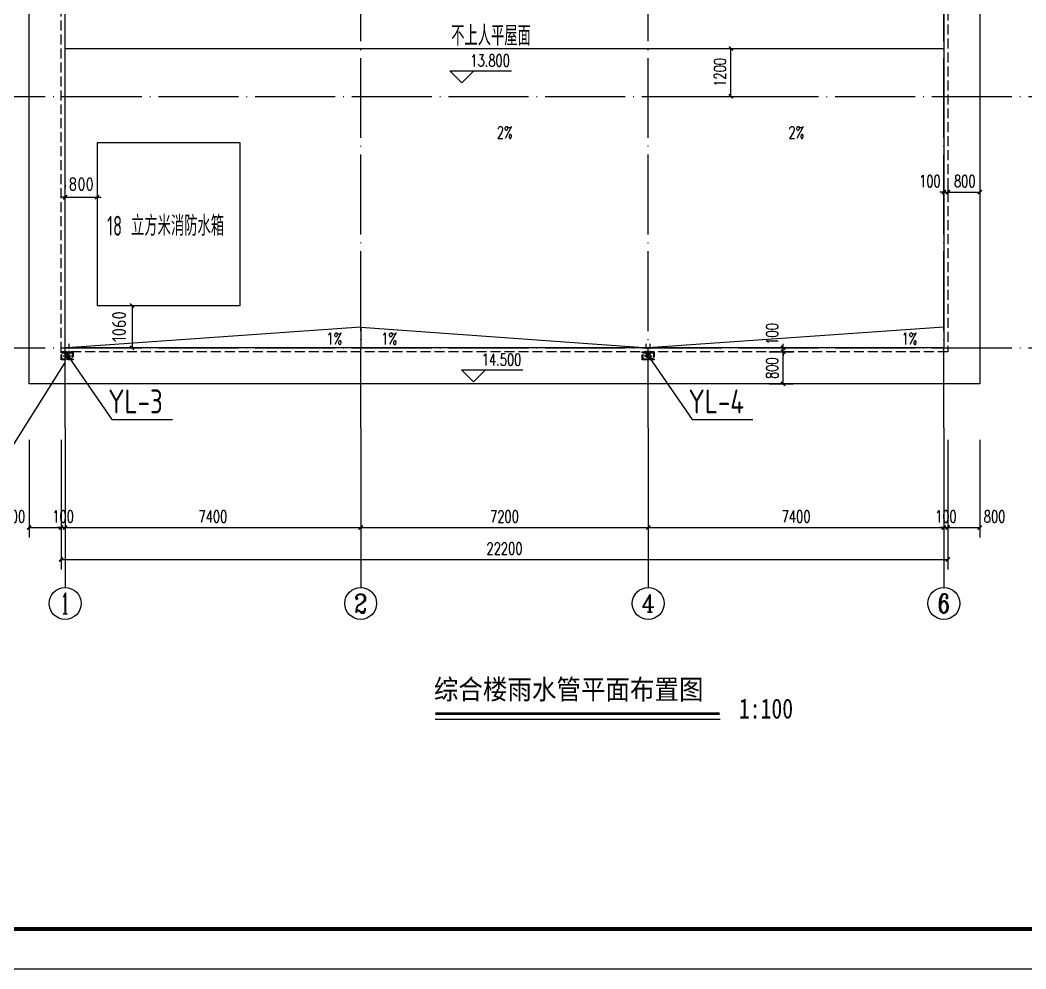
# Model space of a CAD drawing. Extents: x 6128144 to 12201635, y -1670122 to -706096.
# Drawn here: x 6646387 to 6671567, y -753340 to -729575 of the extents above; entities that cross this region are included whole.
import ezdxf
from ezdxf.enums import TextEntityAlignment as Align

# ---------------------------------------------------------------- set-up
doc = ezdxf.new("R2010")
doc.units = 0
doc.header["$LTSCALE"] = 1000
doc.header["$MEASUREMENT"] = 0
for name, pattern in [('CONTINOUS', [0]), ('DASH', [0.35, 0.25, -0.1]), ('DASH_50', [0.175, 0.125, -0.05]), ('DOTE', [2.42, 2, -0.2, 0.02, -0.2])]:
    doc.linetypes.add(name, pattern=pattern)
doc.layers.get('0').update_dxf_attribs({"linetype": 'CONTINUOUS'})
doc.layers.get('Defpoints').update_dxf_attribs({"linetype": 'CONTINUOUS'})
doc.layers.add('_0', color=7, linetype='CONTINUOUS', lineweight=25)
for name, color, linetype in [('AXIS', 3, 'CONTINUOUS'), ('AXIS_TEXT', 7, 'CONTINUOUS'), ('DIM_ELEV', 3, 'CONTINUOUS'), ('DIM_SYMB', 3, 'CONTINUOUS'), ('DOTE', 252, 'CONTINUOUS'), ('LAYER1', 143, 'CONTINUOUS'), ('PUB_DIM', 3, 'CONTINUOUS'), ('PUB_TEXT', 7, 'CONTINUOUS'), ('PUB_TITLE', 4, 'CONTINUOUS'), ('TEXT_给水', 7, 'CONTINUOUS'), ('图名', 15, 'CONTINUOUS')]:
    doc.layers.add(name, color=color, linetype=linetype)
doc.styles.add('_TCH_AXIS', font='COMPLEX', dxfattribs={"bigfont": 'GBCBIG'})
doc.styles.add('_TCH_DIM', font='SIMPLEX', dxfattribs={"bigfont": 'GBCBIG'})
doc.styles.add('_TCH_DIM_T3', font='SIMPLEX', dxfattribs={"width": 0.705882, "bigfont": 'GBCBIG'})
doc.styles.add('COMPLEX', font='COMPLEX')
doc.styles.add('sceie', font='sceie.shx', dxfattribs={"bigfont": 'sceic.shx'})
doc.styles.add('schuco', font='sceie.shx', dxfattribs={"width": 0.7, "bigfont": 'sceic.shx'})
doc.styles.get("Standard").update_dxf_attribs({"font": 'GBENOR', "bigfont": 'GBCBIG'})
doc.styles.add('宋体', font='', dxfattribs={"width": 0.7})
doc.styles.get('宋体').set_extended_font_data('SimSun')
doc.dimstyles.new('_TCH_ARCH&&100', dxfattribs={"dimtxt": 297.5, "dimasz": 100, "dimexe": 250, "dimexo": 300, "dimgap": 126.25, "dimtad": 1, "dimdec": 0, "dimzin": 0, "dimdsep": 46, "dimtxsty": '_TCH_DIM_T3', "dimblk": 'ARCHTICK', "dimcen": 0.09, "dimclrt": 7, "dimazin": 2, "dimtfac": 1, "dimtdec": 0, "dimtix": 1, "dimtmove": 2, "dimatfit": 3, "dimfxl": 0, "dimtolj": 1, "dimtzin": 0, "dimarcsym": 0})
doc.dimstyles.get("Standard").update_dxf_attribs({"dimscale": 100, "dimtxt": 3.5, "dimasz": 1, "dimexe": 2.5, "dimexo": 3, "dimgap": 1.5, "dimtad": 1, "dimdec": 0, "dimzin": 0, "dimdsep": 46, "dimtxsty": 'Standard', "dimblk": 'ARCHTICK', "dimcen": 0.09, "dimadec": 0, "dimazin": 0, "dimtfac": 1, "dimtdec": 0, "dimtix": 1, "dimtmove": 2, "dimatfit": 3, "dimfxl": 0, "dimtolj": 1, "dimtzin": 0, "dimarcsym": 0})

# ---------------------------------------------------------------- blocks, each defined once
blk = doc.blocks.new('A$C05153518')
at = {"layer": 'LAYER1'}
h = blk.add_hatch(color=256, dxfattribs=at)
edge = h.paths.add_edge_path()
edge.add_ellipse((200, 200), major_axis=(77.8, 77.8), ratio=1, start_angle=315, end_angle=405, ccw=False)
edge.add_line((310, 200), (300, 200))
edge.add_ellipse((200, 200), major_axis=(-70.7, 70.7), ratio=1, start_angle=225, end_angle=315)
edge.add_line((200, 300), (200, 310))
edge = h.paths.add_edge_path()
edge.add_line((200, 310), (200, 300))
edge.add_ellipse((200, 200), major_axis=(70.7, 70.7), ratio=1, start_angle=45, end_angle=135)
edge.add_line((100, 200), (90, 200))
edge.add_ellipse((200, 200), major_axis=(-77.8, 77.8), ratio=1, start_angle=-45, end_angle=45, ccw=False)
edge = h.paths.add_edge_path()
edge.add_line((90, 200), (100, 200))
edge.add_ellipse((200, 200), major_axis=(-70.7, 70.7), ratio=1, start_angle=45, end_angle=135)
edge.add_line((200, 100), (200, 90))
edge.add_ellipse((200, 200), major_axis=(77.8, 77.8), ratio=1, start_angle=135, end_angle=225, ccw=False)
edge = h.paths.add_edge_path()
edge.add_line((300, 200), (310, 200))
edge.add_ellipse((200, 200), major_axis=(-77.8, 77.8), ratio=1, start_angle=135, end_angle=225, ccw=False)
edge.add_line((200, 90), (200, 100))
edge.add_ellipse((200, 200), major_axis=(70.7, 70.7), ratio=1, start_angle=225, end_angle=315)
h = blk.add_hatch(color=256, dxfattribs=at)
edge = h.paths.add_edge_path()
edge.add_ellipse((200, 200), major_axis=(77.8, 77.8), ratio=1, start_angle=315, end_angle=405, ccw=False)
edge.add_line((310, 200), (300, 200))
edge.add_ellipse((200, 200), major_axis=(-70.7, 70.7), ratio=1, start_angle=225, end_angle=315)
edge.add_line((200, 300), (200, 310))
edge = h.paths.add_edge_path()
edge.add_line((200, 310), (200, 300))
edge.add_ellipse((200, 200), major_axis=(70.7, 70.7), ratio=1, start_angle=45, end_angle=135)
edge.add_line((100, 200), (90, 200))
edge.add_ellipse((200, 200), major_axis=(-77.8, 77.8), ratio=1, start_angle=-45, end_angle=45, ccw=False)
edge = h.paths.add_edge_path()
edge.add_line((90, 200), (100, 200))
edge.add_ellipse((200, 200), major_axis=(-70.7, 70.7), ratio=1, start_angle=45, end_angle=135)
edge.add_line((200, 100), (200, 90))
edge.add_ellipse((200, 200), major_axis=(77.8, 77.8), ratio=1, start_angle=135, end_angle=225, ccw=False)
edge = h.paths.add_edge_path()
edge.add_line((300, 200), (310, 200))
edge.add_ellipse((200, 200), major_axis=(-77.8, 77.8), ratio=1, start_angle=135, end_angle=225, ccw=False)
edge.add_line((200, 90), (200, 100))
edge.add_ellipse((200, 200), major_axis=(70.7, 70.7), ratio=1, start_angle=225, end_angle=315)
at = {"layer": 'DOTE'}
for p, q in [((400, 200), (0, 200)), ((200, 400), (200, 0)), ((200, 400), (200, 0)), ((200, 400), (200, 0))]:
    blk.add_line(p, q, dxfattribs=at)
at = {"layer": 'LAYER1'}
for radius in [110, 110, 100, 100]:
    blk.add_circle((200, 200), radius, dxfattribs=at)
blk = doc.blocks.new('A$C395401BF')
at = {"layer": 'LAYER1', "xscale": -0.5, "yscale": 0.5, "zscale": 0.5, "rotation": 180}
blk.add_blockref('A$C05153518', (0, 200), dxfattribs=at)
blk = doc.blocks.new('34343434')
at = {"layer": 'DOTE'}
blk.add_line((57410, 27919), (57410, 28119), dxfattribs=at)
at = {"layer": 'LAYER1', "linetype": 'DASH_50'}
for p, q in [((57410, 28069), (57070, 28069)), ((57410, 27969), (57070, 27969)), ((57436, 28062), (57490, 28149))]:
    blk.add_line(p, q, dxfattribs=at)
for points in [[(57310, 27869), (57310, 28169), (57510, 28169), (57510, 27869)], [(57330, 27889), (57330, 28149), (57490, 28149), (57490, 27889)]]:
    blk.add_lwpolyline(points, close=True, dxfattribs=at)
at = {"layer": 'LAYER1', "linetype": 'CONTINOUS'}
blk.add_circle((57410, 28019), 50, dxfattribs=at)
at = {"rotation": 270}
blk.add_blockref('A$C395401BF', (57310, 28119), dxfattribs=at)
blk = doc.blocks.new('_AXISO')
blk.add_circle((0, 0), 0.5)
at = {"layer": 'AXIS_TEXT', "style": 'COMPLEX', "width": 1.041667}
blk.add_attdef('A', text='', height=0.56, dxfattribs=at).set_placement((-0.25, -0.28), (0.25, -0.28), align=Align.FIT)
blk = doc.blocks.new('_ArchTick')
at = {"color": 0, "linetype": 'ByBlock', "const_width": 0.4}
blk.add_lwpolyline([(-0.5, -0.5), (0.5, 0.5)], dxfattribs=at)
blk = doc.blocks.new('*D3064')
at = {"layer": 'Defpoints', "color": 0}
for p in [(6669613, -733337), (6670413, -733337), (6670413, -733884)]:
    blk.add_point(p, dxfattribs=at)
at = {"layer": 'PUB_DIM', "color": 0, "lineweight": -2}
for p, q in [((6669613, -733637), (6669613, -734134)), ((6670413, -733637), (6670413, -734134)), ((6669613, -733884), (6670413, -733884))]:
    blk.add_line(p, q, dxfattribs=at)
at = {"layer": 'PUB_DIM', "color": 0, "lineweight": -2, "xscale": 100, "yscale": 100, "zscale": 100, "rotation": 180}
blk.add_blockref('_ArchTick', (6669613, -733884), dxfattribs=at)
at = {"layer": 'PUB_DIM', "color": 0, "lineweight": -2, "xscale": 100, "yscale": 100, "zscale": 100}
blk.add_blockref('_ArchTick', (6670413, -733884), dxfattribs=at)
at = {"layer": 'PUB_DIM', "color": 7, "insert": (6670036, -733609), "char_height": 297.5, "attachment_point": 5, "style": '_TCH_DIM_T3'}
blk.add_mtext('\\A1;800', dxfattribs=at)
blk = doc.blocks.new('*D3065')
at = {"layer": 'Defpoints', "color": 0}
for p in [(6669513, -733337), (6669613, -733337), (6669613, -733884)]:
    blk.add_point(p, dxfattribs=at)
at = {"layer": 'PUB_DIM', "color": 0, "lineweight": -2}
for p, q in [((6669513, -733637), (6669513, -734134)), ((6669613, -733637), (6669613, -734134)), ((6669513, -733884), (6669413, -733884)), ((6669513, -733884), (6669613, -733884)), ((6669613, -733884), (6669713, -733884))]:
    blk.add_line(p, q, dxfattribs=at)
at = {"layer": 'PUB_DIM', "color": 0, "lineweight": -2, "xscale": 100, "yscale": 100, "zscale": 100}
blk.add_blockref('_ArchTick', (6669513, -733884), dxfattribs=at)
at = {"layer": 'PUB_DIM', "color": 0, "lineweight": -2, "xscale": 100, "yscale": 100, "zscale": 100, "rotation": 180}
blk.add_blockref('_ArchTick', (6669613, -733884), dxfattribs=at)
at = {"layer": 'PUB_DIM', "color": 7, "insert": (6669163, -733609), "char_height": 297.5, "attachment_point": 5, "style": '_TCH_DIM_T3'}
blk.add_mtext('\\A1;100', dxfattribs=at)
blk = doc.blocks.new('*D3066')
at = {"layer": 'Defpoints', "color": 0}
for p in [(6664842, -737885), (6665488, -737885), (6664842, -738685)]:
    blk.add_point(p, dxfattribs=at)
at = {"layer": 'PUB_DIM', "color": 0, "lineweight": -2}
for p, q in [((6665142, -737885), (6665738, -737885)), ((6665488, -738685), (6665488, -737885)), ((6665142, -738685), (6665738, -738685))]:
    blk.add_line(p, q, dxfattribs=at)
at = {"layer": 'PUB_DIM', "color": 0, "lineweight": -2, "xscale": 100, "yscale": 100, "zscale": 100}
for p, rotation in [((6665488, -737885), 90), ((6665488, -738685), 270)]:
    blk.add_blockref('_ArchTick', p, dxfattribs=dict(at, rotation=rotation))
at = {"layer": 'PUB_DIM', "color": 7, "insert": (6665213, -738293), "char_height": 297.5, "attachment_point": 5, "rotation": 90, "style": '_TCH_DIM_T3'}
blk.add_mtext('\\A1;800', dxfattribs=at)
blk = doc.blocks.new('*D3067')
at = {"layer": 'Defpoints', "color": 0}
for p in [(6664842, -737785), (6664842, -737885), (6665488, -737785)]:
    blk.add_point(p, dxfattribs=at)
at = {"layer": 'PUB_DIM', "color": 0, "lineweight": -2}
for p, q in [((6665488, -737785), (6665488, -737685)), ((6665142, -737785), (6665738, -737785)), ((6665142, -737885), (6665738, -737885)), ((6665488, -737885), (6665488, -737785)), ((6665488, -737885), (6665488, -737985))]:
    blk.add_line(p, q, dxfattribs=at)
at = {"layer": 'PUB_DIM', "color": 0, "lineweight": -2, "xscale": 100, "yscale": 100, "zscale": 100}
for p, rotation in [((6665488, -737785), 270), ((6665488, -737885), 90)]:
    blk.add_blockref('_ArchTick', p, dxfattribs=dict(at, rotation=rotation))
at = {"layer": 'PUB_DIM', "color": 7, "insert": (6665213, -737435), "char_height": 297.5, "attachment_point": 5, "rotation": 90, "style": '_TCH_DIM_T3'}
blk.add_mtext('\\A1;100', dxfattribs=at)
blk = doc.blocks.new('*D3068')
at = {"layer": 'Defpoints', "color": 0}
for p in [(6663482, -730285), (6664183, -730285), (6663482, -731485)]:
    blk.add_point(p, dxfattribs=at)
at = {"layer": 'PUB_DIM', "color": 0, "lineweight": -2}
for p, q in [((6663782, -730285), (6664433, -730285)), ((6664183, -731485), (6664183, -730285)), ((6663782, -731485), (6664433, -731485))]:
    blk.add_line(p, q, dxfattribs=at)
at = {"layer": 'PUB_DIM', "color": 0, "lineweight": -2, "xscale": 100, "yscale": 100, "zscale": 100}
for p, rotation in [((6664183, -730285), 90), ((6664183, -731485), 270)]:
    blk.add_blockref('_ArchTick', p, dxfattribs=dict(at, rotation=rotation))
at = {"layer": 'PUB_DIM', "color": 7, "insert": (6663908, -730885), "char_height": 297.5, "attachment_point": 5, "rotation": 90, "style": '_TCH_DIM_T3'}
blk.add_mtext('\\A1;1200', dxfattribs=at)
blk = doc.blocks.new('*D3095')
at = {"layer": 'AXIS', "color": 0, "lineweight": -2}
for p, q in [((6646613, -740085), (6646613, -742535)), ((6647413, -740085), (6647413, -742535)), ((6646613, -742285), (6647413, -742285))]:
    blk.add_line(p, q, dxfattribs=at)
at = {"layer": 'Defpoints', "color": 0}
for p in [(6646613, -739785), (6647413, -739785), (6647413, -742285)]:
    blk.add_point(p, dxfattribs=at)
at = {"layer": 'AXIS', "color": 0, "lineweight": -2, "xscale": 100, "yscale": 100, "zscale": 100, "rotation": 180}
blk.add_blockref('_ArchTick', (6646613, -742285), dxfattribs=at)
at = {"layer": 'AXIS', "color": 0, "lineweight": -2, "xscale": 100, "yscale": 100, "zscale": 100}
blk.add_blockref('_ArchTick', (6647413, -742285), dxfattribs=at)
at = {"layer": 'AXIS', "color": 7, "insert": (6646243, -742010), "char_height": 297.5, "attachment_point": 5, "style": '_TCH_DIM_T3'}
blk.add_mtext('\\A1;800', dxfattribs=at)
blk = doc.blocks.new('*D3096')
at = {"layer": 'AXIS', "color": 0, "lineweight": -2}
for p, q in [((6647413, -740085), (6647413, -742535)), ((6647513, -740085), (6647513, -742535)), ((6647413, -742285), (6647313, -742285)), ((6647413, -742285), (6647513, -742285)), ((6647513, -742285), (6647613, -742285))]:
    blk.add_line(p, q, dxfattribs=at)
at = {"layer": 'Defpoints', "color": 0}
for p in [(6647413, -739785), (6647513, -739785), (6647513, -742285)]:
    blk.add_point(p, dxfattribs=at)
at = {"layer": 'AXIS', "color": 0, "lineweight": -2, "xscale": 100, "yscale": 100, "zscale": 100}
blk.add_blockref('_ArchTick', (6647413, -742285), dxfattribs=at)
at = {"layer": 'AXIS', "color": 0, "lineweight": -2, "xscale": 100, "yscale": 100, "zscale": 100, "rotation": 180}
blk.add_blockref('_ArchTick', (6647513, -742285), dxfattribs=at)
at = {"layer": 'AXIS', "color": 7, "insert": (6647463, -742010), "char_height": 297.5, "attachment_point": 5, "style": '_TCH_DIM_T3'}
blk.add_mtext('\\A1;100', dxfattribs=at)
blk = doc.blocks.new('*D3097')
at = {"layer": 'AXIS', "color": 0, "lineweight": -2}
for p, q in [((6647513, -740085), (6647513, -742535)), ((6654913, -740085), (6654913, -742535)), ((6647513, -742285), (6654913, -742285))]:
    blk.add_line(p, q, dxfattribs=at)
at = {"layer": 'Defpoints', "color": 0}
for p in [(6647513, -739785), (6654913, -739785), (6654913, -742285)]:
    blk.add_point(p, dxfattribs=at)
at = {"layer": 'AXIS', "color": 0, "lineweight": -2, "xscale": 100, "yscale": 100, "zscale": 100, "rotation": 180}
blk.add_blockref('_ArchTick', (6647513, -742285), dxfattribs=at)
at = {"layer": 'AXIS', "color": 0, "lineweight": -2, "xscale": 100, "yscale": 100, "zscale": 100}
blk.add_blockref('_ArchTick', (6654913, -742285), dxfattribs=at)
at = {"layer": 'AXIS', "color": 7, "insert": (6651213, -742010), "char_height": 297.5, "attachment_point": 5, "style": '_TCH_DIM_T3'}
blk.add_mtext('\\A1;7400', dxfattribs=at)
blk = doc.blocks.new('*D3098')
at = {"layer": 'AXIS', "color": 0, "lineweight": -2}
for p, q in [((6654913, -740085), (6654913, -742535)), ((6662113, -740085), (6662113, -742535)), ((6654913, -742285), (6662113, -742285))]:
    blk.add_line(p, q, dxfattribs=at)
at = {"layer": 'Defpoints', "color": 0}
for p in [(6654913, -739785), (6662113, -739785), (6662113, -742285)]:
    blk.add_point(p, dxfattribs=at)
at = {"layer": 'AXIS', "color": 0, "lineweight": -2, "xscale": 100, "yscale": 100, "zscale": 100, "rotation": 180}
blk.add_blockref('_ArchTick', (6654913, -742285), dxfattribs=at)
at = {"layer": 'AXIS', "color": 0, "lineweight": -2, "xscale": 100, "yscale": 100, "zscale": 100}
blk.add_blockref('_ArchTick', (6662113, -742285), dxfattribs=at)
at = {"layer": 'AXIS', "color": 7, "insert": (6658513, -742010), "char_height": 297.5, "attachment_point": 5, "style": '_TCH_DIM_T3'}
blk.add_mtext('\\A1;7200', dxfattribs=at)
blk = doc.blocks.new('*D3099')
at = {"layer": 'AXIS', "color": 0, "lineweight": -2}
for p, q in [((6662113, -740085), (6662113, -742535)), ((6669513, -740085), (6669513, -742535)), ((6662113, -742285), (6669513, -742285))]:
    blk.add_line(p, q, dxfattribs=at)
at = {"layer": 'Defpoints', "color": 0}
for p in [(6662113, -739785), (6669513, -739785), (6669513, -742285)]:
    blk.add_point(p, dxfattribs=at)
at = {"layer": 'AXIS', "color": 0, "lineweight": -2, "xscale": 100, "yscale": 100, "zscale": 100, "rotation": 180}
blk.add_blockref('_ArchTick', (6662113, -742285), dxfattribs=at)
at = {"layer": 'AXIS', "color": 0, "lineweight": -2, "xscale": 100, "yscale": 100, "zscale": 100}
blk.add_blockref('_ArchTick', (6669513, -742285), dxfattribs=at)
at = {"layer": 'AXIS', "color": 7, "insert": (6665813, -742010), "char_height": 297.5, "attachment_point": 5, "style": '_TCH_DIM_T3'}
blk.add_mtext('\\A1;7400', dxfattribs=at)
blk = doc.blocks.new('*D3100')
at = {"layer": 'AXIS', "color": 0, "lineweight": -2}
for p, q in [((6669513, -740085), (6669513, -742535)), ((6669613, -740085), (6669613, -742535)), ((6669513, -742285), (6669413, -742285)), ((6669513, -742285), (6669613, -742285)), ((6669613, -742285), (6669713, -742285))]:
    blk.add_line(p, q, dxfattribs=at)
at = {"layer": 'Defpoints', "color": 0}
for p in [(6669513, -739785), (6669613, -739785), (6669613, -742285)]:
    blk.add_point(p, dxfattribs=at)
at = {"layer": 'AXIS', "color": 0, "lineweight": -2, "xscale": 100, "yscale": 100, "zscale": 100}
blk.add_blockref('_ArchTick', (6669513, -742285), dxfattribs=at)
at = {"layer": 'AXIS', "color": 0, "lineweight": -2, "xscale": 100, "yscale": 100, "zscale": 100, "rotation": 180}
blk.add_blockref('_ArchTick', (6669613, -742285), dxfattribs=at)
at = {"layer": 'AXIS', "color": 7, "insert": (6669563, -742010), "char_height": 297.5, "attachment_point": 5, "style": '_TCH_DIM_T3'}
blk.add_mtext('\\A1;100', dxfattribs=at)
blk = doc.blocks.new('*D3101')
at = {"layer": 'AXIS', "color": 0, "lineweight": -2}
for p, q in [((6669613, -740085), (6669613, -742535)), ((6670413, -740085), (6670413, -742535)), ((6669613, -742285), (6670413, -742285))]:
    blk.add_line(p, q, dxfattribs=at)
at = {"layer": 'Defpoints', "color": 0}
for p in [(6669613, -739785), (6670413, -739785), (6670413, -742285)]:
    blk.add_point(p, dxfattribs=at)
at = {"layer": 'AXIS', "color": 0, "lineweight": -2, "xscale": 100, "yscale": 100, "zscale": 100, "rotation": 180}
blk.add_blockref('_ArchTick', (6669613, -742285), dxfattribs=at)
at = {"layer": 'AXIS', "color": 0, "lineweight": -2, "xscale": 100, "yscale": 100, "zscale": 100}
blk.add_blockref('_ArchTick', (6670413, -742285), dxfattribs=at)
at = {"layer": 'AXIS', "color": 7, "insert": (6670783, -742010), "char_height": 297.5, "attachment_point": 5, "style": '_TCH_DIM_T3'}
blk.add_mtext('\\A1;800', dxfattribs=at)
blk = doc.blocks.new('*D3102')
at = {"layer": 'AXIS', "color": 0, "lineweight": -2}
for p, q in [((6647413, -740085), (6647413, -743335)), ((6669613, -740085), (6669613, -743335)), ((6647413, -743085), (6669613, -743085))]:
    blk.add_line(p, q, dxfattribs=at)
at = {"layer": 'Defpoints', "color": 0}
for p in [(6647413, -739785), (6669613, -739785), (6669613, -743085)]:
    blk.add_point(p, dxfattribs=at)
at = {"layer": 'AXIS', "color": 0, "lineweight": -2, "xscale": 100, "yscale": 100, "zscale": 100, "rotation": 180}
blk.add_blockref('_ArchTick', (6647413, -743085), dxfattribs=at)
at = {"layer": 'AXIS', "color": 0, "lineweight": -2, "xscale": 100, "yscale": 100, "zscale": 100}
blk.add_blockref('_ArchTick', (6669613, -743085), dxfattribs=at)
at = {"layer": 'AXIS', "color": 7, "insert": (6658513, -742810), "char_height": 297.5, "attachment_point": 5, "style": '_TCH_DIM_T3'}
blk.add_mtext('\\A1;22200', dxfattribs=at)
blk = doc.blocks.new('*D3059')
at = {"color": 0, "lineweight": -2}
for p, q in [((6647513, -733709), (6647513, -733759)), ((6648313, -733709), (6648313, -733759)), ((6647513, -734009), (6647413, -734009)), ((6647513, -734009), (6648313, -734009)), ((6648313, -734009), (6648413, -734009))]:
    blk.add_line(p, q, dxfattribs=at)
at = {"layer": 'Defpoints', "color": 0}
for p in [(6647513, -734009), (6648313, -734009), (6648313, -734009)]:
    blk.add_point(p, dxfattribs=at)
at = {"color": 0, "lineweight": -2, "xscale": 100, "yscale": 100, "zscale": 100}
blk.add_blockref('_ArchTick', (6647513, -734009), dxfattribs=at)
at = {"color": 0, "lineweight": -2, "xscale": 100, "yscale": 100, "zscale": 100, "rotation": 180}
blk.add_blockref('_ArchTick', (6648313, -734009), dxfattribs=at)
at = {"color": 0, "insert": (6647913, -733684), "char_height": 350, "attachment_point": 5}
blk.add_mtext('\\A1;800', dxfattribs=at)
blk = doc.blocks.new('*D3060')
at = {"color": 0, "lineweight": -2}
for p, q in [((6648889, -736725), (6648939, -736725)), ((6649189, -736725), (6649189, -737785)), ((6648889, -737785), (6648939, -737785))]:
    blk.add_line(p, q, dxfattribs=at)
at = {"layer": 'Defpoints', "color": 0}
for p in [(6649189, -736725), (6649189, -737785), (6649189, -737785)]:
    blk.add_point(p, dxfattribs=at)
at = {"color": 0, "lineweight": -2, "xscale": 100, "yscale": 100, "zscale": 100}
for p, rotation in [((6649189, -736725), 90), ((6649189, -737785), 270)]:
    blk.add_blockref('_ArchTick', p, dxfattribs=dict(at, rotation=rotation))
at = {"color": 0, "insert": (6648864, -737255), "char_height": 350, "attachment_point": 5, "rotation": 90}
blk.add_mtext('\\A1;1060', dxfattribs=at)

msp = doc.modelspace()

# ---------------------------------------------------------------- linework, layer by layer
at = {"color": 0}
for p, q in [((6647512.6, -730285.3), (6669512.6, -730285.3)), ((6647609.4, -738014.2), (6648683.4, -739576.1)), ((6662137.4, -738014.2), (6663211.4, -739576.1)), ((6648683.4, -739576.1), (6650199, -739576.1)), ((6663211.4, -739576.1), (6664727, -739576.1))]:
    msp.add_line(p, q, dxfattribs=at)
for p, q in [((6654912.6, -737269.9), (6647565.8, -737785.3)), ((6654912.6, -737269.9), (6662112.6, -737785.3)), ((6669512.6, -737269.9), (6662112.6, -737785.3))]:
    msp.add_line(p, q)
for points in [[(6646612.6, -721885.3), (6670412.6, -721885.3), (6670412.6, -738685.3), (6646612.6, -738685.3)], [(6647512.6, -722785.3), (6669512.6, -722785.3), (6669512.6, -737785.3), (6647512.6, -737785.3)], [(6648312.6, -736725.3), (6651892.6, -736725.3), (6651892.6, -732645.3), (6648312.6, -732645.3)]]:
    msp.add_lwpolyline(points, close=True, dxfattribs=at)
at = {"color": 0, "linetype": 'DASH'}
msp.add_lwpolyline([(6647412.6, -722685.3), (6669612.6, -722685.3), (6669612.6, -737885.3), (6647412.6, -737885.3)], close=True, dxfattribs=at)
at = {"layer": '_0', "color": 0}
msp.add_line((6654912.6, -737269.9), (6654912.6, -737785.3), dxfattribs=at)
at = {"layer": 'AXIS', "color": 0}
for p, q in [((6647512.6, -739785.3), (6647512.6, -743785.3)), ((6654912.6, -739785.3), (6654912.6, -743785.3)), ((6662112.6, -739785.3), (6662112.6, -743785.3)), ((6669512.6, -739785.3), (6669512.6, -743785.3))]:
    msp.add_line(p, q, dxfattribs=at)
at = {"layer": 'DIM_ELEV', "color": 0}
for p, q in [((6657448.8, -731142.8), (6657148.8, -730842.8)), ((6657148.8, -730842.8), (6658689, -730842.8)), ((6657448.8, -731142.8), (6657748.8, -730842.8)), ((6657734, -738634.3), (6657434, -738334.3)), ((6657434, -738334.3), (6658974.2, -738334.3)), ((6657734, -738634.3), (6658034, -738334.3))]:
    msp.add_line(p, q, dxfattribs=at)
at = {"layer": 'DIM_SYMB', "color": 0}
for points in [[(6653172.2, -732633.2, 0, 0, 0), (6653172.2, -735024, 80, 0, 0), (6653172.2, -735324, 0, 0, 0)], [(6658512.6, -732641.9, 0, 0, 0), (6658512.6, -735032.8, 80, 0, 0), (6658512.6, -735332.8, 0, 0, 0)], [(6665812.6, -732641.9, 0, 0, 0), (6665812.6, -735032.8, 80, 0, 0), (6665812.6, -735332.8, 0, 0, 0)]]:
    msp.add_lwpolyline(points, format="xyseb", dxfattribs=at)
at = {"layer": 'DIM_SYMB'}
for points in [[(6653954.7, -737555.7, 0, 0, 0), (6652803, -737555.7, 80, 0, 0), (6652503, -737555.7, 0, 0, 0)], [(6655870.4, -737555.7, 0, 0, 0), (6657022.1, -737555.7, 80, 0, 0), (6657322.1, -737555.7, 0, 0, 0)], [(6668354.7, -737555.7, 0, 0, 0), (6667203, -737555.7, 80, 0, 0), (6666903, -737555.7, 0, 0, 0)]]:
    msp.add_lwpolyline(points, format="xyseb", dxfattribs=at)
at = {"layer": 'DOTE', "linetype": 'DOTE'}
for p, q in [((6647512.6, -739785.3), (6647512.6, -720285.3)), ((6654912.6, -739785.3), (6654912.6, -720285.3)), ((6662112.6, -739785.3), (6662112.6, -720285.3)), ((6669512.6, -739785.3), (6669512.6, -720285.3)), ((6645012.6, -731485.3), (6672012.6, -731485.3)), ((6645012.6, -737785.3), (6672012.6, -737785.3))]:
    msp.add_line(p, q, dxfattribs=at)
at = {"layer": 'PUB_DIM'}
msp.add_line((6645846.1, -740798.4), (6647512.6, -738155.1), dxfattribs=at)
at = {"layer": 'PUB_TITLE', "color": 4}
msp.add_lwpolyline([(6633457.6, -753339.6), (6692857.6, -753339.6), (6692857.6, -711339.6), (6633457.6, -711339.6)], close=True, dxfattribs=at)
at = {"layer": 'PUB_TITLE', "color": 4, "const_width": 100}
msp.add_lwpolyline([(6635957.6, -752339.6), (6691857.6, -752339.6), (6691857.6, -712339.6), (6635957.6, -712339.6)], close=True, dxfattribs=at)
at = {"layer": '图名', "color": 7}
msp.add_line((6656781.6, -747082.2), (6663914.8, -747082.2), dxfattribs=at)
at = {"layer": '图名', "color": 7, "const_width": 70}
msp.add_lwpolyline([(6656781.6, -746949), (6663896.2, -746949)], dxfattribs=at)

# ---------------------------------------------------------------- block references
at = {"linetype": 'DOTE', "rotation": 270}
for p in [(6619543.4, -680575.4), (6634093.4, -680575.4)]:
    msp.add_blockref('34343434', p, dxfattribs=at)
at = {"layer": 'AXIS', "color": 0}
ref = msp.add_blockref('_AXISO', (6647512.6, -744185.3), dxfattribs=dict(at, xscale=800, yscale=800, zscale=800))
ref.add_attrib('A', '1', dxfattribs={"layer": 'AXIS_TEXT', "color": 0, "height": 514.7, "style": '_TCH_AXIS'}).set_placement((6647402.3, -744442.7), (6647622.9, -744442.7), align=Align.FIT)
ref = msp.add_blockref('_AXISO', (6654912.6, -744185.3), dxfattribs=dict(at, xscale=800, yscale=800, zscale=800))
ref.add_attrib('A', '2', dxfattribs={"layer": 'AXIS_TEXT', "color": 0, "height": 465.9, "style": '_TCH_AXIS'}).set_placement((6654757.2, -744418.3), (6655067.9, -744418.3), align=Align.FIT)
ref = msp.add_blockref('_AXISO', (6662112.6, -744185.3), dxfattribs=dict(at, xscale=800, yscale=800, zscale=800))
ref.add_attrib('A', '4', dxfattribs={"layer": 'AXIS_TEXT', "color": 0, "height": 445.4, "style": '_TCH_AXIS'}).set_placement((6661942.9, -744408.1), (6662282.3, -744408.1), align=Align.FIT)
ref = msp.add_blockref('_AXISO', (6669512.6, -744185.3), dxfattribs=dict(at, xscale=800, yscale=800, zscale=800))
ref.add_attrib('A', '6', dxfattribs={"layer": 'AXIS_TEXT', "color": 0, "height": 465.9, "style": '_TCH_AXIS'}).set_placement((6669357.2, -744418.3), (6669667.9, -744418.3), align=Align.FIT)

# ---------------------------------------------------------------- texts
at = {"style": 'schuco', "width": 0.7}
msp.add_text('不上人平屋面', height=500, dxfattribs=at).set_placement((6657178.8, -730215.7))
at = {"color": 0, "style": 'schuco', "width": 0.7}
for s, p in [('18', (6648564.7, -734977.8)), ('立方米消防水箱', (6649164.7, -734977.8))]:
    msp.add_text(s, height=500, dxfattribs=at).set_placement(p)
at = {"layer": 'PUB_TEXT', "color": 0, "style": '_TCH_DIM', "width": 0.705882}
for s, p in [('13.800', (6657659, -730737.8)), ('2%', (6658322.6, -732536.9)), ('2%', (6665622.6, -732536.9)), ('14.500', (6657944.2, -738229.3))]:
    msp.add_text(s, height=297.5, dxfattribs=at).set_placement(p)
at = {"layer": 'PUB_TEXT', "style": '_TCH_DIM', "width": 0.705882}
for p in [(6654054.8, -737704.4), (6655430.3, -737704.4), (6668454.8, -737704.4)]:
    msp.add_text('1%', height=297.5, dxfattribs=at).set_placement(p)
at = {"layer": 'TEXT_给水', "color": 4, "linetype": 'Continuous', "style": 'sceie', "width": 0.890219}
for s, p in [('YL-3', (6648591.3, -739427.1)), ('YL-4', (6663119.3, -739427.1))]:
    msp.add_text(s, height=600, dxfattribs=at).set_placement(p)
at = {"layer": '图名', "color": 7, "style": '宋体'}
for s, width, p in [('综合楼雨水管平面布置图', 0.9, (6656744.4, -746588.2)), ('1:100', 0.8, (6664378.7, -747069.1))]:
    msp.add_text(s, height=500, dxfattribs=dict(at, width=width)).set_placement(p)

# ---------------------------------------------------------------- dimensions: what is measured, and where the dimension line sits
at = {"color": 0}
dim = msp.add_linear_dim(base=(6648312.6, -734009.3), p1=(6647512.6, -734009.3), p2=(6648312.6, -734009.3), dimstyle='Standard', override={"dimfxl": 100}, dxfattribs=at)
dim.commit()
dim.dimension.update_dxf_attribs({"geometry": '*D3059', "text_midpoint": (6647912.6, -733684.3)})
dim = msp.add_linear_dim(base=(6649189.3, -737785.3), p1=(6649189.3, -736725.3), p2=(6649189.3, -737785.3), angle=90, dimstyle='Standard', override={"dimfxl": 100}, dxfattribs=at)
dim.commit()
dim.dimension.update_dxf_attribs({"geometry": '*D3060', "text_midpoint": (6648864.3, -737255.3)})
at = {"layer": 'AXIS', "color": 0}
for base, p1, p2, picture, middle in [((6647412.6, -742285.3), (6646612.6, -739785.3), (6647412.6, -739785.3), '*D3095', (6646242.6, -742010.3)), ((6670412.6, -742285.3), (6669612.6, -739785.3), (6670412.6, -739785.3), '*D3101', (6670782.6, -742010.3))]:
    dim = msp.add_linear_dim(base=base, p1=p1, p2=p2, angle=0, dimstyle='_TCH_ARCH&&100', dxfattribs=at)
    dim.commit()
    dim.dimension.update_dxf_attribs({"geometry": picture, "text_midpoint": middle, "dimtype": 161})
for p1, p2, distance, picture, middle in [((6647412.6, -739785.3), (6647512.6, -739785.3), -2500, '*D3096', (6647462.6, -742010.3)), ((6647412.6, -739785.3), (6669612.6, -739785.3), -3300, '*D3102', (6658512.6, -742810.3)), ((6647512.6, -739785.3), (6654912.6, -739785.3), -2500, '*D3097', (6651212.6, -742010.3)), ((6654912.6, -739785.3), (6662112.6, -739785.3), -2500, '*D3098', (6658512.6, -742010.3)), ((6662112.6, -739785.3), (6669512.6, -739785.3), -2500, '*D3099', (6665812.6, -742010.3)), ((6669512.6, -739785.3), (6669612.6, -739785.3), -2500, '*D3100', (6669562.6, -742010.3))]:
    dim = msp.add_aligned_dim(p1=p1, p2=p2, distance=distance, dimstyle='_TCH_ARCH&&100', dxfattribs=at)
    dim.commit()
    dim.dimension.update_dxf_attribs({"geometry": picture, "text_midpoint": middle})
at = {"layer": 'PUB_DIM', "color": 0}
dim = msp.add_aligned_dim(p1=(6663482.3, -731485.3), p2=(6663482.3, -730285.3), distance=-700.7, dimstyle='_TCH_ARCH&&100', dxfattribs=at)
dim.commit()
dim.dimension.update_dxf_attribs({"geometry": '*D3068', "text_midpoint": (6663908, -730885.3)})
for base, p1, p2, angle, picture, middle in [((6669612.6, -733883.8), (6669512.6, -733337.2), (6669612.6, -733337.2), 0, '*D3065', (6669162.6, -733608.8)), ((6670412.6, -733883.8), (6669612.6, -733337.2), (6670412.6, -733337.2), 0, '*D3064', (6670036.4, -733608.8)), ((6665487.6, -737785.3), (6664841.9, -737885.3), (6664841.9, -737785.3), 90, '*D3067', (6665212.6, -737435.3)), ((6665487.6, -737885.3), (6664841.9, -738685.3), (6664841.9, -737885.3), 90, '*D3066', (6665212.6, -738293.2))]:
    dim = msp.add_linear_dim(base=base, p1=p1, p2=p2, angle=angle, dimstyle='_TCH_ARCH&&100', dxfattribs=at)
    dim.commit()
    dim.dimension.update_dxf_attribs({"geometry": picture, "text_midpoint": middle, "dimtype": 161})

doc.saveas('drawing.dxf')
